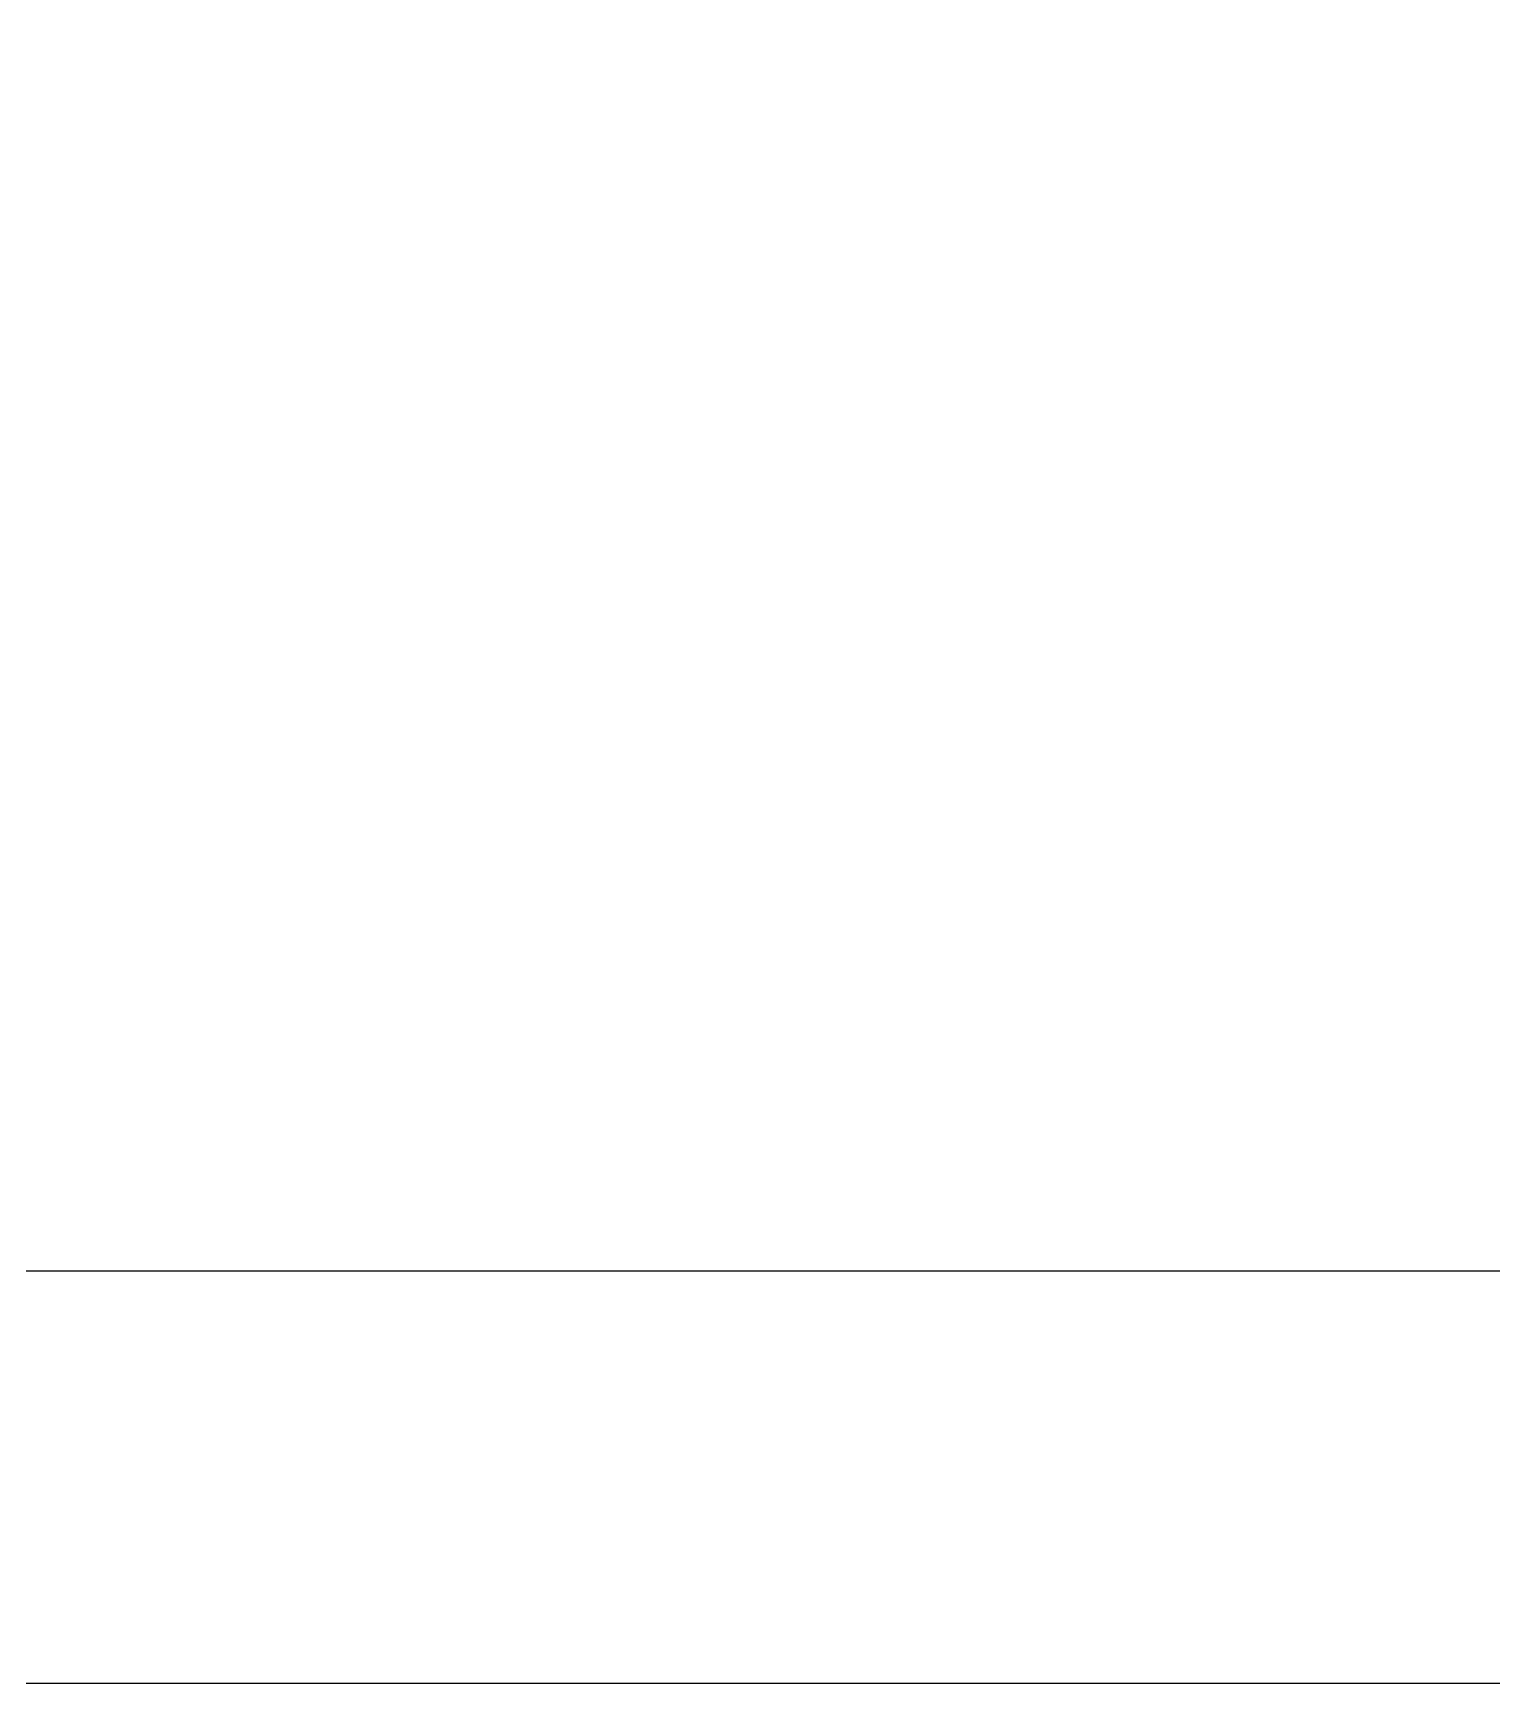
# Model space of a CAD drawing. Extents: x -9347 to 2670, y -401 to 11650.
# Drawn here: x 159.7 to 513.7, y -401.4 to 0 of the extents above; entities that cross this region are included whole.
import ezdxf

# ---------------------------------------------------------------- set-up
doc = ezdxf.new("R2010")
doc.units = 0
doc.header["$PDMODE"] = 34
doc.header["$PDSIZE"] = 2
doc.layers.get('0').update_dxf_attribs({"linetype": 'CONTINUOUS'})
doc.layers.get('DEFPOINTS').update_dxf_attribs({"linetype": 'CONTINUOUS'})
doc.layers.add('front_dimension', color=7, linetype='CONTINUOUS', lineweight=13)
doc.styles.add('STYLE1', font='simplex.shx', dxfattribs={"bigfont": 'bigfont.shx'})
doc.dimstyles.new('1A3', dxfattribs={"dimscale": 0, "dimtxt": 2.4, "dimasz": 2, "dimexe": 1, "dimexo": 0.5, "dimgap": 1, "dimtad": 1, "dimlfac": -1, "dimdsep": 46, "dimtxsty": 'STYLE1', "dimblk": 'OPEN30', "dimcen": 1, "dimclrd": 1, "dimclre": 1, "dimclrt": 2, "dimadec": 1, "dimazin": 2, "dimtol": 1, "dimtm": 1e-08, "dimtfac": 0.6, "dimtdec": 3, "dimtmove": 0, "dimatfit": 0, "dimldrblk": 'OPEN30', "dimfxl": 1, "dimtolj": 1, "dimarcsym": 0})

# ---------------------------------------------------------------- blocks, each defined once
blk = doc.blocks.new('_Open30')
at = {"color": 0, "linetype": 'ByBlock', "lineweight": -2}
for p, q in [((-1, 0.27), (0, 0)), ((0, 0), (-1, -0.27)), ((0, 0), (-1, 0))]:
    blk.add_line(p, q, dxfattribs=at)
blk = doc.blocks.new('*D46')
at = {"layer": 'DEFPOINTS', "color": 0, "lineweight": 13, "transparency": 16777216}
for p in [(0, 0), (2468.5, 0), (2468.5, -300)]:
    blk.add_point(p, dxfattribs=at)
at = {"layer": 'front_dimension', "color": 1, "lineweight": -2, "transparency": 16777216}
for p, q in [((0, -0.5), (0, -301)), ((2468.5, -0.5), (2468.5, -301)), ((2, -300), (2466.5, -300))]:
    blk.add_line(p, q, dxfattribs=at)
at = {"layer": 'front_dimension', "color": 1, "lineweight": -2, "transparency": 16777216, "xscale": 2, "yscale": 2, "zscale": 2, "rotation": 180}
blk.add_blockref('_Open30', (0, -300), dxfattribs=at)
at = {"layer": 'front_dimension', "color": 1, "lineweight": -2, "transparency": 16777216, "xscale": 2, "yscale": 2, "zscale": 2}
blk.add_blockref('_Open30', (2468.5, -300), dxfattribs=at)
at = {"layer": 'front_dimension', "color": 2, "lineweight": 13, "transparency": 16777216, "insert": (1234.25, -297.8), "char_height": 2.4, "attachment_point": 5, "style": 'STYLE1'}
blk.add_mtext('\\A1;\\A1;246.85{\\H1.440000;\\S+0.05^  0;}', dxfattribs=at)
blk = doc.blocks.new('*D47')
at = {"layer": 'DEFPOINTS', "color": 0, "lineweight": 13, "transparency": 16777216}
for p in [(0, 0), (2469.5, 0), (2469.5, -400)]:
    blk.add_point(p, dxfattribs=at)
at = {"layer": 'front_dimension', "color": 1, "lineweight": -2, "transparency": 16777216}
for p, q in [((0, -0.5), (0, -401)), ((2469.5, -0.5), (2469.5, -401)), ((2, -400), (2467.5, -400))]:
    blk.add_line(p, q, dxfattribs=at)
at = {"layer": 'front_dimension', "color": 1, "lineweight": -2, "transparency": 16777216, "xscale": 2, "yscale": 2, "zscale": 2, "rotation": 180}
blk.add_blockref('_Open30', (0, -400), dxfattribs=at)
at = {"layer": 'front_dimension', "color": 1, "lineweight": -2, "transparency": 16777216, "xscale": 2, "yscale": 2, "zscale": 2}
blk.add_blockref('_Open30', (2469.5, -400), dxfattribs=at)
at = {"layer": 'front_dimension', "color": 2, "lineweight": 13, "transparency": 16777216, "insert": (1234.75, -397.8), "char_height": 2.4, "attachment_point": 5, "style": 'STYLE1'}
blk.add_mtext('\\A1;\\A1;246.95{\\H1.440000;\\S+0.05^  0;}', dxfattribs=at)

msp = doc.modelspace()

# ---------------------------------------------------------------- dimensions: what is measured, and where the dimension line sits
at = {"layer": 'front_dimension', "lineweight": 13}
for base, p2, text, picture, middle in [((2468.5, -300), (2468.5, 0), '\\A1;246.85{\\H1.440000;\\S+0.05^  0;}', '*D46', (1234.25, -297.8)), ((2469.5, -400), (2469.5, 0), '\\A1;246.95{\\H1.440000;\\S+0.05^  0;}', '*D47', (1234.75, -397.8))]:
    dim = msp.add_linear_dim(base=base, p1=(0, 0), p2=p2, text=text, dimstyle='1A3', override={"dimscale": 1, "dimtp": 0.05, "dimtm": 0}, dxfattribs=at)
    dim.commit()
    dim.dimension.update_dxf_attribs({"geometry": picture, "text_midpoint": middle})

doc.saveas('drawing.dxf')
